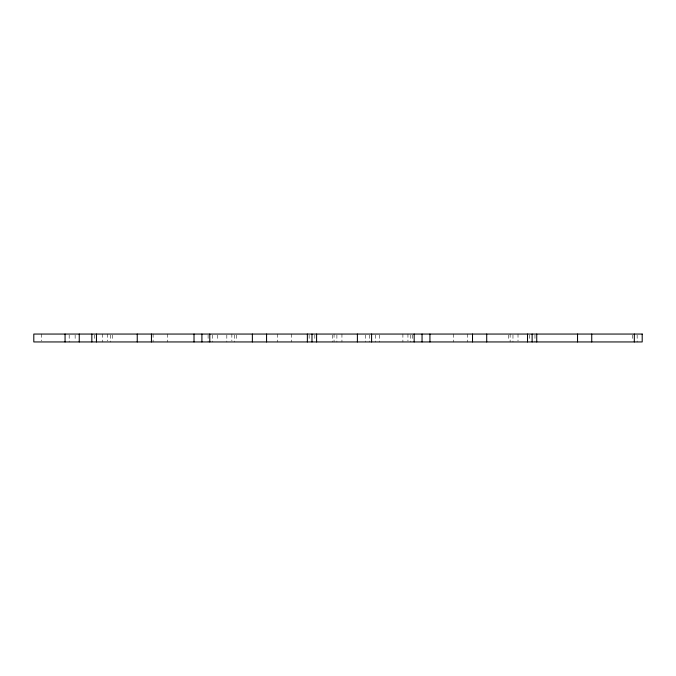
<?xml version="1.0" encoding="UTF-8"?>
<svg xmlns="http://www.w3.org/2000/svg" width="676" height="676" viewBox="0 0 676 676"><rect width="100%" height="100%" fill="white"/><g stroke="black" fill="none" stroke-linecap="round" stroke-linejoin="round"><path stroke-width="0.51" stroke-dasharray="3.38 2.54" d="M637.155 335.042L637.155 341.946M632.542 335.042L632.542 340.957M534.961 335.042L534.961 341.946M529.291 335.042L529.291 340.957M518.01 334.054L518.01 340.957M512.966 335.042L512.966 341.946M510.127 334.054L510.127 341.946M508.352 335.042L508.352 340.957M467.547 334.054L467.547 341.946M453.359 334.054L453.359 341.946M412.554 335.042L412.554 340.957M410.78 335.042L410.78 341.946M407.941 334.054L407.941 340.957M402.896 334.054L402.896 341.946M379.515 335.042L379.515 341.946M375.256 335.042L375.256 341.946M369.578 335.042L369.578 341.946M365.319 335.042L365.319 341.946M341.946 334.054L341.946 341.946M336.893 335.042L336.893 341.946M334.054 334.054L334.054 341.946M332.279 335.042L332.279 341.946M314.822 335.042L314.822 340.957M309.143 335.042L309.143 340.957M291.483 334.054L291.483 341.946M277.287 334.054L277.287 341.946M236.482 335.042L236.482 340.957M234.707 335.042L234.707 341.946M231.868 334.054L231.868 340.957M226.823 335.042L226.823 341.946M217.756 335.042L217.756 340.957M212.712 335.042L212.712 341.946M208.098 335.042L208.098 341.946M167.293 334.054L167.293 341.946M153.097 334.054L153.097 341.946M112.292 335.042L112.292 340.957M110.518 335.042L110.518 341.946M107.678 334.054L107.678 340.957M102.634 334.054L102.634 341.946M94.674 335.042L94.674 340.957M75.137 335.042L75.137 340.957M69.18 335.042L69.18 341.946M41.684 334.054L41.684 340.957"/><path stroke-width="1.01" d="M634.316 334.054L634.316 341.946M591.737 334.054L591.737 341.946M577.541 334.054L577.541 341.946M536.736 334.054L536.736 341.946M532.13 334.054L532.13 341.946M527.517 334.054L527.517 341.946M486.712 334.054L486.712 341.946M472.516 334.054L472.516 341.946M429.936 334.054L429.936 341.946M422.052 334.054L422.052 341.946M414.168 334.054L414.168 341.946M371.589 334.054L371.589 341.946M357.393 334.054L357.393 341.946M316.588 334.054L316.588 341.946M311.982 334.054L311.982 341.946M307.369 334.054L307.369 341.946M266.564 334.054L266.564 341.946M252.368 334.054L252.368 341.946M209.788 334.054L209.788 341.946M201.904 334.054L201.904 341.946M194.02 334.054L194.02 341.946M151.441 334.054L151.441 341.946M137.245 334.054L137.245 341.946M96.448 334.054L96.448 341.946M91.835 334.054L91.835 341.946M79.253 334.054L79.253 341.946M65.065 334.054L65.065 341.946M642.2 334.054L33.8 334.054L33.8 341.946L642.2 341.946L642.2 334.054"/></g></svg>
